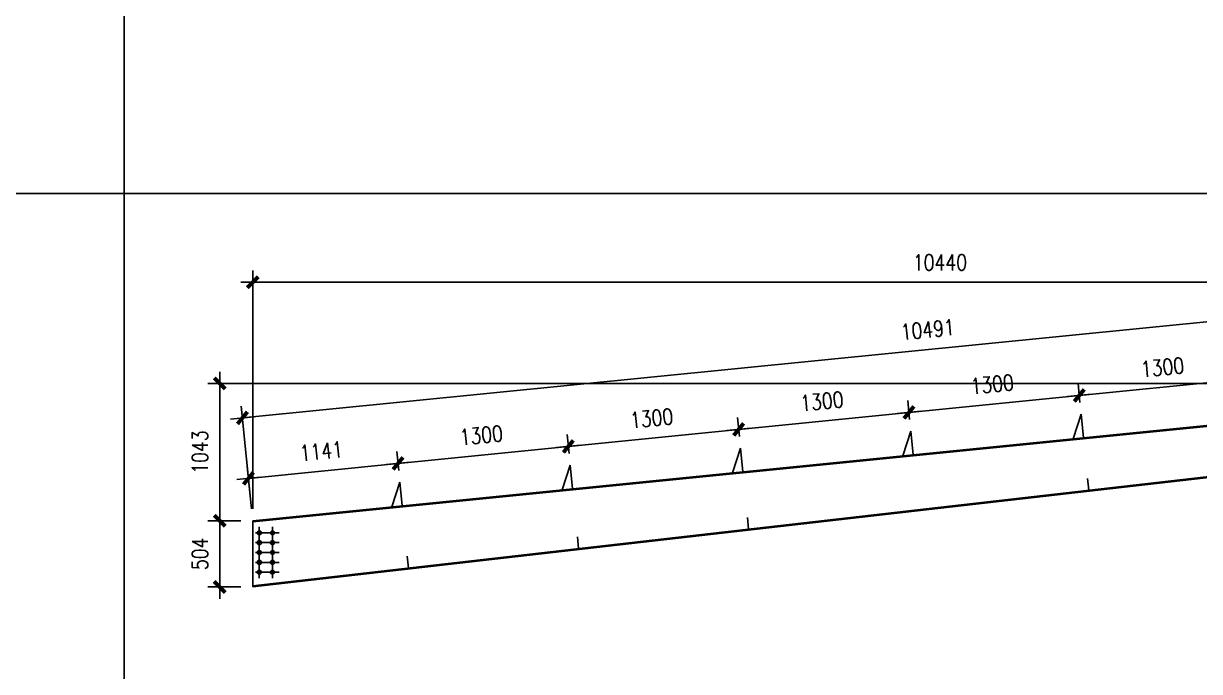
# Model space of a CAD drawing. Header units: millimetres. Extents: x 2287919 to 2522484, y -1845182 to -1736911.
# Drawn here: x 2468260 to 2477191, y -1816546 to -1811621 of the extents above; entities that cross this region are included whole.
import ezdxf

# ---------------------------------------------------------------- set-up
doc = ezdxf.new("R2010")
doc.units = ezdxf.units.MM
doc.header["$LTSCALE"] = 1000
doc.header["$PDMODE"] = 34
doc.styles.add('DIM_FONT', font='simplex.shx', dxfattribs={"width": 0.8, "bigfont": 'hztxt.shx'})
doc.dimstyles.new('WGH(1)', dxfattribs={"dimscale": 1.2, "dimtxt": 100, "dimasz": 0.5, "dimexe": 75, "dimexo": 75, "dimgap": 75, "dimtad": 1, "dimdec": 0, "dimzin": 0, "dimdsep": 46, "dimtxsty": 'DIM_FONT', "dimblk1": '_DIMX', "dimblk2": '_DIMX', "dimsah": 1, "dimcen": 0.09, "dimclrd": 3, "dimclre": 3, "dimclrt": 7, "dimadec": 0, "dimazin": 0, "dimtfac": 1, "dimtdec": 0, "dimtix": 1, "dimtmove": 2, "dimatfit": 3, "dimldrblk": '_DIMX', "dimfxl": 1, "dimtolj": 1, "dimtzin": 0, "dimarcsym": 0})

# ---------------------------------------------------------------- blocks, each defined once
blk = doc.blocks.new('_DIMX')
blk.add_line((-150, 0), (150, 0))
at = {"const_width": 50}
blk.add_lwpolyline([(-70, -70), (70, 70)], dxfattribs=at)
blk = doc.blocks.new('*D1162')
at = {"color": 3, "lineweight": -2}
for p, q in [((2477577.3, -1814371.9), (2477563, -1814229.3)), ((2476283.7, -1814501.1), (2476269.5, -1814358.5)), ((2477571.4, -1814318.9), (2476279, -1814447.9))]:
    blk.add_line(p, q, dxfattribs=at)
at = {"layer": 'Defpoints', "color": 0}
for p in [(2476278.4, -1814448), (2477586.2, -1814461.4), (2476292.7, -1814590.6)]:
    blk.add_point(p, dxfattribs=at)
at = {"color": 3, "lineweight": -2, "xscale": 0.6, "yscale": 0.6, "zscale": 0.6}
for p, rotation in [((2477572, -1814318.8), 5.703750052716448), ((2476278.4, -1814448), 185.7037500527165)]:
    blk.add_blockref('_DIMX', p, dxfattribs=dict(at, rotation=rotation))
at = {"color": 7, "insert": (2476910.3, -1814234.2), "char_height": 120, "attachment_point": 5, "rotation": 5.70375, "style": 'DIM_FONT'}
blk.add_mtext('\\A1;1300', dxfattribs=at)
blk = doc.blocks.new('*D1163')
at = {"color": 3, "lineweight": -2}
for p, q in [((2476283.7, -1814501.1), (2476269.5, -1814358.5)), ((2476277.8, -1814448.1), (2474985.4, -1814577.1)), ((2474990.1, -1814630.3), (2474975.9, -1814487.7))]:
    blk.add_line(p, q, dxfattribs=at)
at = {"layer": 'Defpoints', "color": 0}
for p in [(2474984.8, -1814577.2), (2476292.7, -1814590.6), (2474999.1, -1814719.8)]:
    blk.add_point(p, dxfattribs=at)
at = {"color": 3, "lineweight": -2, "xscale": 0.6, "yscale": 0.6, "zscale": 0.6}
for p, rotation in [((2476278.4, -1814448), 5.703750052716448), ((2474984.8, -1814577.2), 185.7037500527165)]:
    blk.add_blockref('_DIMX', p, dxfattribs=dict(at, rotation=rotation))
at = {"color": 7, "insert": (2475616.7, -1814363.4), "char_height": 120, "attachment_point": 5, "rotation": 5.70375, "style": 'DIM_FONT'}
blk.add_mtext('\\A1;1300', dxfattribs=at)
blk = doc.blocks.new('*D1164')
at = {"color": 3, "lineweight": -2}
for p, q in [((2474990.1, -1814630.3), (2474975.9, -1814487.7)), ((2473696.6, -1814759.5), (2473682.3, -1814616.9)), ((2474984.2, -1814577.3), (2473691.9, -1814706.3))]:
    blk.add_line(p, q, dxfattribs=at)
at = {"layer": 'Defpoints', "color": 0}
for p in [(2473691.3, -1814706.4), (2474999.1, -1814719.8), (2473705.5, -1814849)]:
    blk.add_point(p, dxfattribs=at)
at = {"color": 3, "lineweight": -2, "xscale": 0.6, "yscale": 0.6, "zscale": 0.6}
for p, rotation in [((2474984.8, -1814577.2), 5.703750052716448), ((2473691.3, -1814706.4), 185.7037500527165)]:
    blk.add_blockref('_DIMX', p, dxfattribs=dict(at, rotation=rotation))
at = {"color": 7, "insert": (2474323.2, -1814492.6), "char_height": 120, "attachment_point": 5, "rotation": 5.70375, "style": 'DIM_FONT'}
blk.add_mtext('\\A1;1300', dxfattribs=at)
blk = doc.blocks.new('*D1165')
at = {"color": 3, "lineweight": -2}
for p, q in [((2473696.6, -1814759.5), (2473682.3, -1814616.9)), ((2473690.7, -1814706.5), (2472398.3, -1814835.5)), ((2472403, -1814888.7), (2472388.8, -1814746.1))]:
    blk.add_line(p, q, dxfattribs=at)
at = {"layer": 'Defpoints', "color": 0}
for p in [(2472397.7, -1814835.6), (2473705.5, -1814849), (2472412, -1814978.2)]:
    blk.add_point(p, dxfattribs=at)
at = {"color": 3, "lineweight": -2, "xscale": 0.6, "yscale": 0.6, "zscale": 0.6}
for p, rotation in [((2473691.3, -1814706.4), 5.703750052716448), ((2472397.7, -1814835.6), 185.7037500527165)]:
    blk.add_blockref('_DIMX', p, dxfattribs=dict(at, rotation=rotation))
at = {"color": 7, "insert": (2473029.6, -1814621.8), "char_height": 120, "attachment_point": 5, "rotation": 5.70375, "style": 'DIM_FONT'}
blk.add_mtext('\\A1;1300', dxfattribs=at)
blk = doc.blocks.new('*D1166')
at = {"color": 3, "lineweight": -2}
for p, q in [((2472403, -1814888.7), (2472388.8, -1814746.1)), ((2471109.5, -1815017.9), (2471095.2, -1814875.3)), ((2472397.1, -1814835.7), (2471104.8, -1814964.8))]:
    blk.add_line(p, q, dxfattribs=at)
at = {"layer": 'Defpoints', "color": 0}
for p in [(2471104.2, -1814964.8), (2472412, -1814978.2), (2471118.4, -1815107.4)]:
    blk.add_point(p, dxfattribs=at)
at = {"color": 3, "lineweight": -2, "xscale": 0.6, "yscale": 0.6, "zscale": 0.6}
for p, rotation in [((2472397.7, -1814835.6), 5.703750052716448), ((2471104.2, -1814964.8), 185.7037500527165)]:
    blk.add_blockref('_DIMX', p, dxfattribs=dict(at, rotation=rotation))
at = {"color": 7, "insert": (2471736, -1814751), "char_height": 120, "attachment_point": 5, "rotation": 5.70375, "style": 'DIM_FONT'}
blk.add_mtext('\\A1;1300', dxfattribs=at)
blk = doc.blocks.new('*D1167')
at = {"color": 3, "lineweight": -2}
for p, q in [((2471109.5, -1815017.9), (2471095.2, -1814875.3)), ((2469991.6, -1815310.4), (2469959.4, -1814988.7)), ((2471103.6, -1814964.9), (2469969, -1815078.2))]:
    blk.add_line(p, q, dxfattribs=at)
at = {"layer": 'Defpoints', "color": 0}
for p in [(2469968.4, -1815078.3), (2471118.4, -1815107.4), (2470000.5, -1815400)]:
    blk.add_point(p, dxfattribs=at)
at = {"color": 3, "lineweight": -2, "xscale": 0.6, "yscale": 0.6, "zscale": 0.6}
for p, rotation in [((2471104.2, -1814964.8), 5.703750052716448), ((2469968.4, -1815078.3), 185.7037500527165)]:
    blk.add_blockref('_DIMX', p, dxfattribs=dict(at, rotation=rotation))
at = {"color": 7, "insert": (2470521.4, -1814872.3), "char_height": 120, "attachment_point": 5, "rotation": 5.70375, "style": 'DIM_FONT'}
blk.add_mtext('\\A1;1141', dxfattribs=at)
blk = doc.blocks.new('*D1149')
at = {"color": 3, "lineweight": -2}
for p, q in [((2480350, -1814357.3), (2469660, -1814357.3)), ((2469750, -1815399.4), (2469750, -1814357.9)), ((2469910.5, -1815400), (2469660, -1815400))]:
    blk.add_line(p, q, dxfattribs=at)
at = {"layer": 'Defpoints', "color": 0}
for p in [(2469750, -1814357.3), (2480440, -1814357.3), (2470000.5, -1815400)]:
    blk.add_point(p, dxfattribs=at)
at = {"color": 3, "lineweight": -2, "xscale": 0.6, "yscale": 0.6, "zscale": 0.6}
for p, rotation in [((2469750, -1814357.3), 90), ((2469750, -1815400), 270)]:
    blk.add_blockref('_DIMX', p, dxfattribs=dict(at, rotation=rotation))
at = {"color": 7, "insert": (2469600, -1814878.7), "char_height": 120, "attachment_point": 5, "rotation": 90, "style": 'DIM_FONT'}
blk.add_mtext('\\A1;1043', dxfattribs=at)
blk = doc.blocks.new('*D1168')
at = {"color": 3, "lineweight": -2}
for p, q in [((2470000.5, -1815310), (2470000.5, -1813497.3)), ((2480440, -1814257.3), (2480440, -1813497.3)), ((2470001.1, -1813587.3), (2480439.4, -1813587.3))]:
    blk.add_line(p, q, dxfattribs=at)
at = {"layer": 'Defpoints', "color": 0}
for p in [(2480440, -1813587.3), (2480440, -1814347.3), (2470000.5, -1815400)]:
    blk.add_point(p, dxfattribs=at)
at = {"color": 3, "lineweight": -2, "xscale": 0.6, "yscale": 0.6, "zscale": 0.6, "rotation": 180}
blk.add_blockref('_DIMX', (2470000.5, -1813587.3), dxfattribs=at)
at = {"color": 3, "lineweight": -2, "xscale": 0.6, "yscale": 0.6, "zscale": 0.6}
blk.add_blockref('_DIMX', (2480440, -1813587.3), dxfattribs=at)
at = {"color": 7, "insert": (2475220.2, -1813437.3), "char_height": 120, "attachment_point": 5, "style": 'DIM_FONT'}
blk.add_mtext('\\A1;10440', dxfattribs=at)
blk = doc.blocks.new('*D1150')
at = {"color": 3, "lineweight": -2}
for p, q in [((2480431.1, -1814267.8), (2480353, -1813486.5)), ((2469923.1, -1814618.7), (2480361.4, -1813576.1)), ((2469991.6, -1815310.4), (2469913.5, -1814529.2))]:
    blk.add_line(p, q, dxfattribs=at)
at = {"layer": 'Defpoints', "color": 0}
for p in [(2480362, -1813576.1), (2480440, -1814357.3), (2470000.5, -1815400)]:
    blk.add_point(p, dxfattribs=at)
at = {"color": 3, "lineweight": -2, "xscale": 0.6, "yscale": 0.6, "zscale": 0.6}
for p, rotation in [((2480362, -1813576.1), 5.703750052842125), ((2469922.5, -1814618.7), 185.7037500528421)]:
    blk.add_blockref('_DIMX', p, dxfattribs=dict(at, rotation=rotation))
at = {"color": 7, "insert": (2475127.3, -1813948.1), "char_height": 120, "attachment_point": 5, "rotation": 5.70375, "style": 'DIM_FONT'}
blk.add_mtext('\\A1;10491', dxfattribs=at)
blk = doc.blocks.new('*D1934')
at = {"color": 3, "lineweight": -2}
for p, q in [((2469910.5, -1815400), (2469660, -1815400)), ((2469750, -1815903.4), (2469750, -1815400.6)), ((2469910.5, -1815904), (2469660, -1815904))]:
    blk.add_line(p, q, dxfattribs=at)
at = {"layer": 'Defpoints', "color": 0}
for p in [(2469750, -1815400), (2470000.5, -1815400), (2470000.5, -1815904)]:
    blk.add_point(p, dxfattribs=at)
at = {"color": 3, "lineweight": -2, "xscale": 0.6, "yscale": 0.6, "zscale": 0.6}
for p, rotation in [((2469750, -1815400), 90), ((2469750, -1815904), 270)]:
    blk.add_blockref('_DIMX', p, dxfattribs=dict(at, rotation=rotation))
at = {"color": 7, "insert": (2469600, -1815652), "char_height": 120, "attachment_point": 5, "rotation": 90, "style": 'DIM_FONT'}
blk.add_mtext('\\A1;504', dxfattribs=at)

msp = doc.modelspace()

# ---------------------------------------------------------------- linework, layer by layer
for p, q in [((2480440, -1814357.3), (2470000.5, -1815400)), ((2480440.8, -1814365.3), (2470000.5, -1815408)), ((2476292.7, -1814590.6), (2476230.9, -1814777.7)), ((2476292.7, -1814590.6), (2476310.5, -1814769.8)), ((2470000.5, -1815895.9), (2480422, -1814702.8)), ((2470000.5, -1815904), (2480422, -1814710.8)), ((2474999.1, -1814719.8), (2474937.4, -1814906.9)), ((2474999.1, -1814719.8), (2475017, -1814899)), ((2473705.5, -1814849), (2473643.8, -1815036.1)), ((2473705.5, -1814849), (2473723.4, -1815028.2)), ((2472412, -1814978.2), (2472350.3, -1815165.3)), ((2472412, -1814978.2), (2472429.9, -1815157.4)), ((2476341.5, -1815079.4), (2476350.4, -1815168.9)), ((2471118.4, -1815107.4), (2471056.7, -1815294.5)), ((2471118.4, -1815107.4), (2471136.3, -1815286.6)), ((2470000.5, -1815904), (2470000.5, -1815400)), ((2470050.5, -1815837), (2470050.5, -1815447)), ((2470150.5, -1815837), (2470150.5, -1815447)), ((2473758.1, -1815375.2), (2473767, -1815464.7)), ((2470020.5, -1815492), (2470200.5, -1815492)), ((2472466.4, -1815523), (2472475.3, -1815612.6)), ((2470020.5, -1815567), (2470200.5, -1815567)), ((2470020.5, -1815642), (2470200.5, -1815642)), ((2471174.7, -1815670.9), (2471183.6, -1815760.5)), ((2470020.5, -1815717), (2470200.5, -1815717)), ((2470020.5, -1815792), (2470200.5, -1815792))]:
    msp.add_line(p, q)
for points in [[(2451203.9, -1800312), (2469023.9, -1800312), (2469023.9, -1812912), (2451203.9, -1812912)], [(2469023.9, -1800312), (2486843.9, -1800312), (2486843.9, -1812912), (2469023.9, -1812912)], [(2451203.9, -1812912), (2469023.9, -1812912), (2469023.9, -1825512), (2451203.9, -1825512)], [(2469023.9, -1812912), (2486843.9, -1812912), (2486843.9, -1825512), (2469023.9, -1825512)]]:
    msp.add_lwpolyline(points, close=True)
for centre in [(2470050.5, -1815492), (2470150.5, -1815492), (2470050.5, -1815567), (2470150.5, -1815567), (2470050.5, -1815642), (2470050.5, -1815717), (2470150.5, -1815642), (2470150.5, -1815717), (2470050.5, -1815792), (2470150.5, -1815792)]:
    msp.add_circle(centre, 15)

# ---------------------------------------------------------------- dimensions: what is measured, and where the dimension line sits
dim = msp.add_linear_dim(base=(2480440, -1813587.3092883), p1=(2470000.5, -1815400), p2=(2480440, -1814347.3092883), dimstyle='WGH(1)')
dim.commit()
dim.dimension.update_dxf_attribs({"geometry": '*D1168', "text_midpoint": (2475220.25, -1813437.3092883)})
for p1, p2, distance, picture, middle in [((2470000.5, -1815400), (2480440, -1814357.3), 785.1, '*D1150', (2475127.3, -1813948.1)), ((2470000.5, -1815904), (2470000.5, -1815400), 250.5, '*D1934', (2469600, -1815652))]:
    dim = msp.add_aligned_dim(p1=p1, p2=p2, distance=distance, dimstyle='WGH(1)')
    dim.commit()
    dim.dimension.update_dxf_attribs({"geometry": picture, "text_midpoint": middle})
for base, p1, p2, angle, picture, middle in [((2476278.4, -1814448), (2477586.2, -1814461.4), (2476292.7, -1814590.6), 5.70375, '*D1162', (2476910.3, -1814234.2)), ((2469750, -1814357.3), (2470000.5, -1815400), (2480440, -1814357.3), 90, '*D1149', (2469600, -1814878.7)), ((2474984.8, -1814577.2), (2476292.7, -1814590.6), (2474999.1, -1814719.8), 5.70375, '*D1163', (2475616.7, -1814363.4)), ((2473691.3, -1814706.4), (2474999.1, -1814719.8), (2473705.5, -1814849), 5.70375, '*D1164', (2474323.2, -1814492.6)), ((2472397.7, -1814835.6), (2473705.5, -1814849), (2472412, -1814978.2), 5.70375, '*D1165', (2473029.6, -1814621.8)), ((2471104.2, -1814964.8), (2472412, -1814978.2), (2471118.4, -1815107.4), 5.70375, '*D1166', (2471736, -1814751)), ((2469968.4, -1815078.3), (2471118.4, -1815107.4), (2470000.5, -1815400), 5.70375, '*D1167', (2470521.4, -1814872.3))]:
    dim = msp.add_linear_dim(base=base, p1=p1, p2=p2, angle=angle, dimstyle='WGH(1)')
    dim.commit()
    dim.dimension.update_dxf_attribs({"geometry": picture, "text_midpoint": middle})

doc.saveas('drawing.dxf')
